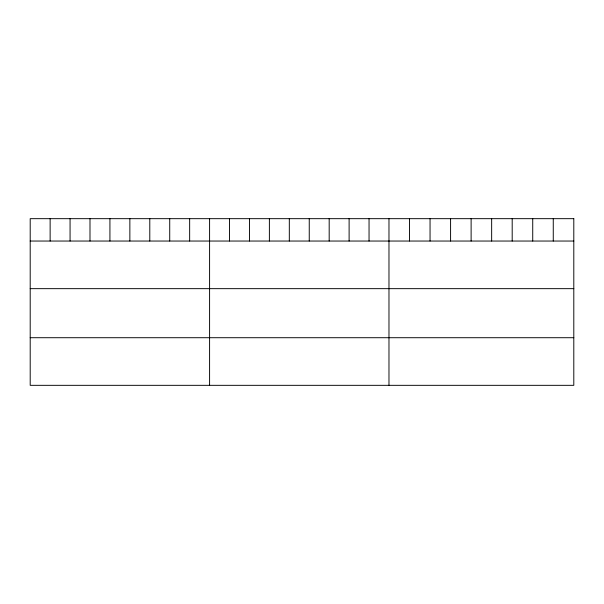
<?xml version="1.0" encoding="UTF-8"?>
<svg xmlns="http://www.w3.org/2000/svg" width="604" height="604" viewBox="0 0 604 604"><rect width="100%" height="100%" fill="white"/><g stroke="black" fill="none" stroke-linecap="round" stroke-linejoin="round"><path stroke-width="0.91" d="M30.2 241.041L573.8 241.041M30.2 288.659L573.8 288.659M30.2 337.712L573.8 337.712M553.264 218.671L553.264 241.041M532.728 218.671L532.728 241.041M512.192 218.671L512.192 241.041M491.656 218.671L491.656 241.041M471.12 218.671L471.12 241.041M450.584 218.671L450.584 241.041M430.048 218.671L430.048 241.041M409.512 218.671L409.512 241.041M388.976 218.671L388.976 385.329M369.044 218.671L369.044 241.041M349.112 218.671L349.112 241.041M329.18 218.671L329.18 241.041M309.248 218.671L309.248 241.041M289.316 218.671L289.316 241.041M269.384 218.671L269.384 241.041M249.452 218.671L249.452 241.041M229.52 218.671L229.52 241.041M209.588 218.671L209.588 385.329M189.656 218.671L189.656 241.041M169.724 218.671L169.724 241.041M149.792 218.671L149.792 241.041M129.86 218.671L129.86 241.041M109.928 218.671L109.928 241.041M89.996 218.671L89.996 241.041M70.064 218.671L70.064 241.041M50.132 218.671L50.132 241.041M573.8 218.671L30.2 218.671L30.2 385.329L573.8 385.329L573.8 218.671"/></g></svg>
